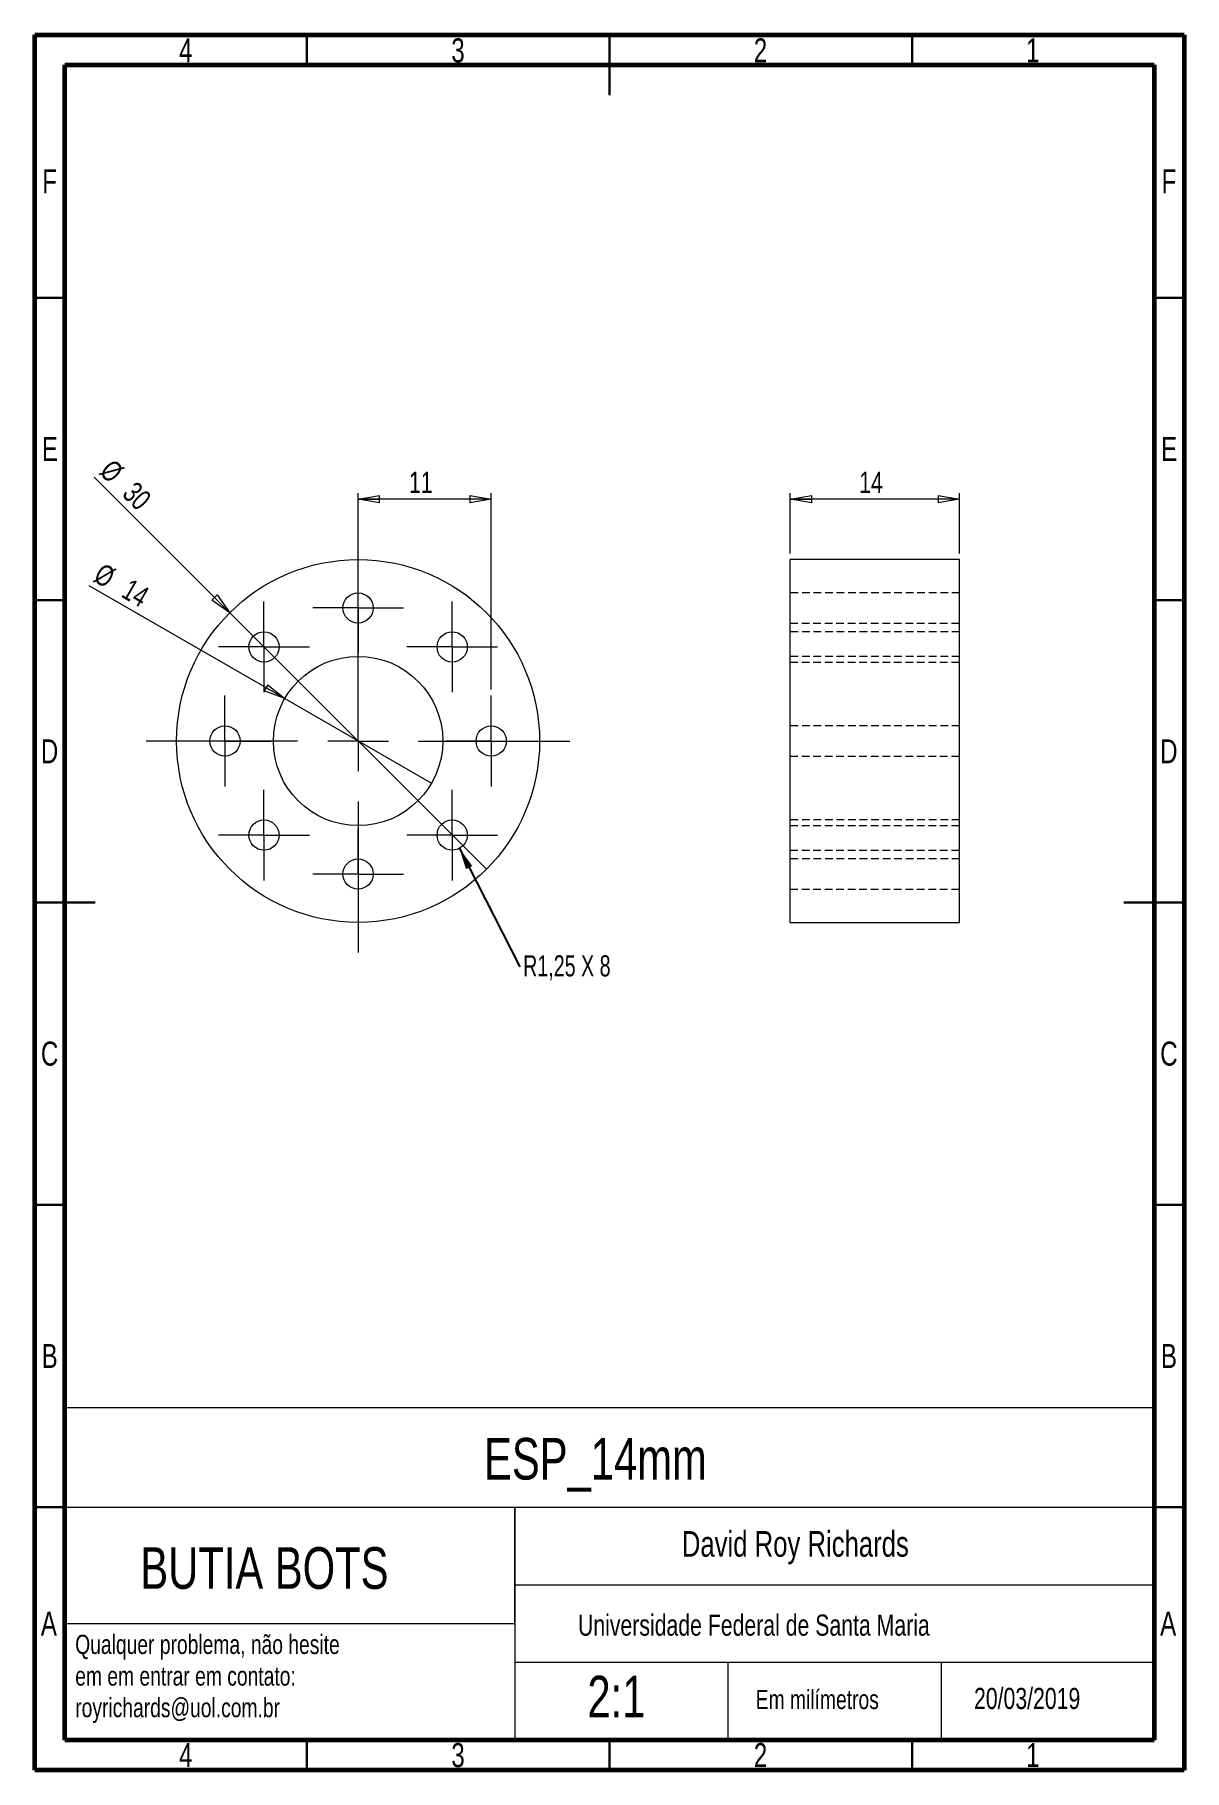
# Model space of a CAD drawing. Header units: millimetres. Extents: x 15 to 205, y 5 to 292.
import ezdxf

# ---------------------------------------------------------------- set-up
doc = ezdxf.new("R2010")
doc.units = ezdxf.units.MM
doc.linetypes.add('HIDDEN', pattern=[1.905, 1.27, -0.635])
doc.styles.add('SLDTEXTSTYLE0', font='TXT', dxfattribs={"width": 0.75})
doc.styles.add('SLDTEXTSTYLE1', font='TXT', dxfattribs={"width": 0.694444})
doc.dimstyles.new('SLDDIMSTYLE0', dxfattribs={"dimtxt": 3.5, "dimasz": 3.556, "dimexe": 0, "dimexo": 0.0625, "dimgap": 0.875, "dimtad": 1, "dimlfac": 0.5, "dimrnd": 1e-09, "dimzin": 12, "dimdsep": 46, "dimtxsty": 'SLDTEXTSTYLE0', "dimblk1": 'NONE', "dimblk2": 'CLOSED', "dimsah": 1, "dimcen": 0, "dimadec": 0, "dimazin": 3, "dimtfac": 1, "dimtmove": 0, "dimatfit": 3, "dimldrblk": 'NONE', "dimfxl": 0, "dimfrac": 2, "dimtolj": 1, "dimtzin": 12, "dimarcsym": 0})
doc.dimstyles.new('SLDDIMSTYLE1', dxfattribs={"dimtxt": 3.5, "dimasz": 3.556, "dimexe": 0, "dimexo": 0.0625, "dimgap": 0.875, "dimtad": 1, "dimlfac": 0.5, "dimrnd": 1e-09, "dimzin": 12, "dimdsep": 46, "dimtxsty": 'SLDTEXTSTYLE0', "dimblk1": 'CLOSED', "dimblk2": 'CLOSED', "dimsah": 1, "dimcen": 0.09, "dimadec": 0, "dimazin": 3, "dimtfac": 1, "dimtofl": 0, "dimtmove": 0, "dimatfit": 3, "dimldrblk": 'CLOSED', "dimfxl": 0, "dimfrac": 2, "dimtolj": 1, "dimtzin": 12, "dimarcsym": 0})
doc.dimstyles.new('SLDDIMSTYLE2', dxfattribs={"dimtxt": 0.18, "dimasz": 3.556, "dimexe": 0, "dimexo": 0.0625, "dimgap": 0, "dimtad": 0, "dimtih": 1, "dimtoh": 1, "dimdec": 0, "dimrnd": 1e-09, "dimzin": 0, "dimdsep": 46, "dimtxsty": 'Standard', "dimsah": 1, "dimcen": 0.09, "dimadec": 0, "dimazin": 0, "dimtfac": 3.556, "dimtdec": 0, "dimtofl": 0, "dimtmove": 0, "dimatfit": 3, "dimfxl": 0, "dimfrac": 2, "dimtolj": 1, "dimtzin": 0, "dimarcsym": 0})

# ---------------------------------------------------------------- blocks, each defined once
blk = doc.blocks.new('SW_NOTE_0')
at = {"color": 0, "linetype": 'Continuous', "lineweight": 0, "char_height": 3.175, "attachment_point": 1, "style": 'SLDTEXTSTYLE0'}
for s, insert in [('Qualquer problema, não hesite', (0, 4.09)), ('em em entrar em contato:', (0, -1.14)), ('royrichards@uol.com.br', (0, -6.37))]:
    blk.add_mtext(s, dxfattribs=dict(at, insert=insert))
blk = doc.blocks.new('_CLOSED')
at = {"color": 0, "linetype": 'ByBlock', "lineweight": -2}
for p, q in [((-1, 0.166667), (0, 0)), ((-1, 0.166667), (-1, -0.166667)), ((0, 0), (-1, -0.166667)), ((0, 0), (-1, 0))]:
    blk.add_line(p, q, dxfattribs=at)
blk = doc.blocks.new('_D')
at = {"color": 7, "linetype": 'Continuous', "lineweight": 0}
for q in [(24.8, 218.85), (89.66, 153.99)]:
    blk.add_line((47.23, 196.42), q, dxfattribs=at)
at = {"color": 7, "linetype": 'Continuous', "lineweight": 0, "xscale": 3.556, "yscale": 3.556, "rotation": 315.0000000000003}
blk.add_blockref('_CLOSED', (47.23, 196.42), dxfattribs=at)
at = {"color": 7, "linetype": 'Continuous', "lineweight": 0, "char_height": 3.5, "attachment_point": 1, "rotation": 315, "style": 'SLDTEXTSTYLE0'}
for s, insert in [('%%c', (27.99, 222.04)), ('30', (31.76, 218.34))]:
    blk.add_mtext(s, dxfattribs=dict(at, insert=insert))
blk = doc.blocks.new('_NONE')
blk = doc.blocks.new('_D_1')
at = {"color": 7, "linetype": 'Continuous', "lineweight": 0}
for q in [(23.99, 200.87), (80.57, 168.21)]:
    blk.add_line((56.32, 182.21), q, dxfattribs=at)
at = {"color": 7, "linetype": 'Continuous', "lineweight": 0, "xscale": 3.556, "yscale": 3.556, "rotation": 330.0000000000005}
blk.add_blockref('_CLOSED', (56.32, 182.21), dxfattribs=at)
at = {"color": 7, "linetype": 'Continuous', "lineweight": 0, "char_height": 3.5, "attachment_point": 1, "rotation": 330, "style": 'SLDTEXTSTYLE0'}
for s, insert in [('%%c', (26.25, 204.77)), ('14', (30.85, 202.18))]:
    blk.add_mtext(s, dxfattribs=dict(at, insert=insert))
blk = doc.blocks.new('_D_2')
at = {"color": 7, "linetype": 'Continuous', "lineweight": 0}
for p, q in [((68.45, 176.21), (68.45, 216.21)), ((90.45, 183.71), (90.45, 216.21)), ((90.45, 215.21), (68.45, 215.21))]:
    blk.add_line(p, q, dxfattribs=at)
at = {"color": 7, "linetype": 'Continuous', "lineweight": 0, "xscale": 3.556, "yscale": 3.556, "rotation": 180.0000000000004}
blk.add_blockref('_CLOSED', (68.45, 215.21), dxfattribs=at)
at = {"color": 7, "linetype": 'Continuous', "lineweight": 0, "xscale": 3.556, "yscale": 3.556}
blk.add_blockref('_CLOSED', (90.45, 215.21), dxfattribs=at)
at = {"color": 7, "linetype": 'Continuous', "lineweight": 0, "insert": (76.86, 219.72), "char_height": 3.5, "attachment_point": 1, "style": 'SLDTEXTSTYLE0'}
blk.add_mtext('11', dxfattribs=at)
blk = doc.blocks.new('SW_NOTE_1')
at = {"color": 0, "linetype": 'Continuous', "lineweight": 0, "insert": (0.55, 1.91), "char_height": 3.5, "attachment_point": 1, "style": 'SLDTEXTSTYLE1'}
blk.add_mtext('R1,25 X 8', dxfattribs=at)
blk = doc.blocks.new('SW_CENTERMARKSYMBOL_0')
at = {"color": 0, "linetype": 'Continuous', "lineweight": 0}
for p, q in [((0, 10), (0, 35)), ((0, 0), (0, 5)), ((-10, 0), (-35, 0)), ((0, 0), (-5, 0)), ((0, 0), (0, -5)), ((0, 0), (5, 0)), ((10, 0), (35, 0)), ((0, -10), (0, -35))]:
    blk.add_line(p, q, dxfattribs=at)
blk = doc.blocks.new('SW_CENTERMARKSYMBOL_1')
at = {"color": 0, "linetype": 'Continuous', "lineweight": 0}
for p, q in [((0, 5), (0, 7.5)), ((0, 0), (0, 5)), ((-5, 0), (-7.5, 0)), ((0, 0), (-5, 0)), ((0, 0), (0, -5)), ((0, 0), (5, 0)), ((5, 0), (7.5, 0)), ((0, -5), (0, -7.5))]:
    blk.add_line(p, q, dxfattribs=at)
blk = doc.blocks.new('SW_CENTERMARKSYMBOL_2')
at = {"color": 0, "linetype": 'Continuous', "lineweight": 0}
for p, q in [((0, 5), (0, 7.5)), ((0, 0), (0, 5)), ((-5, 0), (-7.5, 0)), ((0, 0), (-5, 0)), ((0, 0), (0, -5)), ((0, 0), (5, 0)), ((5, 0), (7.5, 0)), ((0, -5), (0, -7.5))]:
    blk.add_line(p, q, dxfattribs=at)
blk = doc.blocks.new('SW_CENTERMARKSYMBOL_3')
at = {"color": 0, "linetype": 'Continuous', "lineweight": 0}
for p, q in [((0, 5), (0, 7.5)), ((0, 0), (0, 5)), ((-5, 0), (-7.5, 0)), ((0, 0), (-5, 0)), ((0, 0), (0, -5)), ((0, 0), (5, 0)), ((5, 0), (7.5, 0)), ((0, -5), (0, -7.5))]:
    blk.add_line(p, q, dxfattribs=at)
blk = doc.blocks.new('SW_CENTERMARKSYMBOL_4')
at = {"color": 0, "linetype": 'Continuous', "lineweight": 0}
for p, q in [((0, 5), (0, 7.5)), ((0, 0), (0, 5)), ((-5, 0), (-7.5, 0)), ((0, 0), (-5, 0)), ((0, 0), (0, -5)), ((0, 0), (5, 0)), ((5, 0), (7.5, 0)), ((0, -5), (0, -7.5))]:
    blk.add_line(p, q, dxfattribs=at)
blk = doc.blocks.new('SW_CENTERMARKSYMBOL_5')
at = {"color": 0, "linetype": 'Continuous', "lineweight": 0}
for p, q in [((0, 5), (0, 7.5)), ((0, 0), (0, 5)), ((-5, 0), (-7.5, 0)), ((0, 0), (-5, 0)), ((0, 0), (0, -5)), ((0, 0), (5, 0)), ((5, 0), (7.5, 0)), ((0, -5), (0, -7.5))]:
    blk.add_line(p, q, dxfattribs=at)
blk = doc.blocks.new('SW_CENTERMARKSYMBOL_6')
at = {"color": 0, "linetype": 'Continuous', "lineweight": 0}
for p, q in [((0, 5), (0, 7.5)), ((0, 0), (0, 5)), ((-5, 0), (-7.5, 0)), ((0, 0), (-5, 0)), ((0, 0), (0, -5)), ((0, 0), (5, 0)), ((5, 0), (7.5, 0)), ((0, -5), (0, -7.5))]:
    blk.add_line(p, q, dxfattribs=at)
blk = doc.blocks.new('SW_CENTERMARKSYMBOL_7')
at = {"color": 0, "linetype": 'Continuous', "lineweight": 0}
for p, q in [((0, 5), (0, 7.5)), ((0, 0), (0, 5)), ((-5, 0), (-7.5, 0)), ((0, 0), (-5, 0)), ((0, 0), (0, -5)), ((0, 0), (5, 0)), ((5, 0), (7.5, 0)), ((0, -5), (0, -7.5))]:
    blk.add_line(p, q, dxfattribs=at)
blk = doc.blocks.new('SW_CENTERMARKSYMBOL_8')
at = {"color": 0, "linetype": 'Continuous', "lineweight": 0}
for p, q in [((0, 5), (0, 7.5)), ((0, 0), (0, 5)), ((-5, 0), (-7.5, 0)), ((0, 0), (-5, 0)), ((0, 0), (0, -5)), ((0, 0), (5, 0)), ((5, 0), (7.5, 0)), ((0, -5), (0, -7.5))]:
    blk.add_line(p, q, dxfattribs=at)
blk = doc.blocks.new('SW_CENTERMARKSYMBOL_9')
at = {"color": 0, "linetype": 'Continuous', "lineweight": 0}
for p, q in [((0, 10), (0, 35)), ((0, 0), (0, 5)), ((-10, 0), (-35, 0)), ((0, 0), (-5, 0)), ((0, 0), (0, -5)), ((0, 0), (5, 0)), ((10, 0), (35, 0)), ((0, -10), (0, -35))]:
    blk.add_line(p, q, dxfattribs=at)
blk = doc.blocks.new('SW_CENTERMARKSYMBOL_10')
at = {"color": 0, "linetype": 'Continuous', "lineweight": 0}
for p, q in [((0, 5), (0, 7.5)), ((0, 0), (0, 5)), ((-5, 0), (-7.5, 0)), ((0, 0), (-5, 0)), ((0, 0), (0, -5)), ((0, 0), (5, 0)), ((5, 0), (7.5, 0)), ((0, -5), (0, -7.5))]:
    blk.add_line(p, q, dxfattribs=at)
blk = doc.blocks.new('SW_CENTERMARKSYMBOL_11')
at = {"color": 0, "linetype": 'Continuous', "lineweight": 0}
for p, q in [((0, 5), (0, 7.5)), ((0, 0), (0, 5)), ((-5, 0), (-7.5, 0)), ((0, 0), (-5, 0)), ((0, 0), (0, -5)), ((0, 0), (5, 0)), ((5, 0), (7.5, 0)), ((0, -5), (0, -7.5))]:
    blk.add_line(p, q, dxfattribs=at)
blk = doc.blocks.new('SW_CENTERMARKSYMBOL_12')
at = {"color": 0, "linetype": 'Continuous', "lineweight": 0}
for p, q in [((0, 5), (0, 7.5)), ((0, 0), (0, 5)), ((-5, 0), (-7.5, 0)), ((0, 0), (-5, 0)), ((0, 0), (0, -5)), ((0, 0), (5, 0)), ((5, 0), (7.5, 0)), ((0, -5), (0, -7.5))]:
    blk.add_line(p, q, dxfattribs=at)
blk = doc.blocks.new('SW_CENTERMARKSYMBOL_13')
at = {"color": 0, "linetype": 'Continuous', "lineweight": 0}
for p, q in [((0, 5), (0, 7.5)), ((0, 0), (0, 5)), ((-5, 0), (-7.5, 0)), ((0, 0), (-5, 0)), ((0, 0), (0, -5)), ((0, 0), (5, 0)), ((5, 0), (7.5, 0)), ((0, -5), (0, -7.5))]:
    blk.add_line(p, q, dxfattribs=at)
blk = doc.blocks.new('SW_CENTERMARKSYMBOL_14')
at = {"color": 0, "linetype": 'Continuous', "lineweight": 0}
for p, q in [((0, 5), (0, 7.5)), ((0, 0), (0, 5)), ((-5, 0), (-7.5, 0)), ((0, 0), (-5, 0)), ((0, 0), (0, -5)), ((0, 0), (5, 0)), ((5, 0), (7.5, 0)), ((0, -5), (0, -7.5))]:
    blk.add_line(p, q, dxfattribs=at)
blk = doc.blocks.new('SW_CENTERMARKSYMBOL_15')
at = {"color": 0, "linetype": 'Continuous', "lineweight": 0}
for p, q in [((0, 5), (0, 7.5)), ((0, 0), (0, 5)), ((-5, 0), (-7.5, 0)), ((0, 0), (-5, 0)), ((0, 0), (0, -5)), ((0, 0), (5, 0)), ((5, 0), (7.5, 0)), ((0, -5), (0, -7.5))]:
    blk.add_line(p, q, dxfattribs=at)
blk = doc.blocks.new('SW_CENTERMARKSYMBOL_16')
at = {"color": 0, "linetype": 'Continuous', "lineweight": 0}
for p, q in [((0, 5), (0, 7.5)), ((0, 0), (0, 5)), ((-5, 0), (-7.5, 0)), ((0, 0), (-5, 0)), ((0, 0), (0, -5)), ((0, 0), (5, 0)), ((5, 0), (7.5, 0)), ((0, -5), (0, -7.5))]:
    blk.add_line(p, q, dxfattribs=at)
blk = doc.blocks.new('SW_CENTERMARKSYMBOL_17')
at = {"color": 0, "linetype": 'Continuous', "lineweight": 0}
for p, q in [((0, 5), (0, 7.5)), ((0, 0), (0, 5)), ((-5, 0), (-7.5, 0)), ((0, 0), (-5, 0)), ((0, 0), (0, -5)), ((0, 0), (5, 0)), ((5, 0), (7.5, 0)), ((0, -5), (0, -7.5))]:
    blk.add_line(p, q, dxfattribs=at)
blk = doc.blocks.new('_D_3')
at = {"color": 7, "linetype": 'Continuous', "lineweight": 0}
for p, q in [((139.86, 206.21), (139.86, 216.21)), ((167.86, 206.21), (167.86, 216.21)), ((167.86, 215.21), (139.86, 215.21))]:
    blk.add_line(p, q, dxfattribs=at)
at = {"color": 7, "linetype": 'Continuous', "lineweight": 0, "xscale": 3.556, "yscale": 3.556, "rotation": 180.0000000000004}
blk.add_blockref('_CLOSED', (139.86, 215.21), dxfattribs=at)
at = {"color": 7, "linetype": 'Continuous', "lineweight": 0, "xscale": 3.556, "yscale": 3.556}
blk.add_blockref('_CLOSED', (167.86, 215.21), dxfattribs=at)
at = {"color": 7, "linetype": 'Continuous', "lineweight": 0, "insert": (151.27, 219.72), "char_height": 3.5, "attachment_point": 1, "style": 'SLDTEXTSTYLE0'}
blk.add_mtext('14', dxfattribs=at)

msp = doc.modelspace()

# ---------------------------------------------------------------- linework, layer by layer
at = {"color": 7, "linetype": 'Continuous', "lineweight": 60}
for p, q in [((15, 5), (15, 292)), ((15, 292), (205, 292)), ((205, 292), (205, 5)), ((20, 10), (20, 287)), ((20, 287), (200, 287)), ((200, 287), (200, 10)), ((200, 10), (20, 10)), ((205, 5), (15, 5))]:
    msp.add_line(p, q, dxfattribs=at)
at = {"color": 7, "linetype": 'Continuous', "lineweight": 30}
for p, q in [((60, 287), (60, 292)), ((110, 292), (110, 282)), ((110, 287), (110, 292)), ((160, 287), (160, 292)), ((20, 248.5), (15, 248.5)), ((200, 248.5), (205, 248.5)), ((20, 198.5), (15, 198.5)), ((200, 198.5), (205, 198.5)), ((15, 148.5), (25, 148.5)), ((20, 148.5), (15, 148.5)), ((205, 148.5), (195, 148.5)), ((200, 148.5), (205, 148.5)), ((20, 98.5), (15, 98.5)), ((200, 98.5), (205, 98.5)), ((20, 48.5), (15, 48.5)), ((200, 48.5), (205, 48.5)), ((60, 10), (60, 5)), ((110, 10), (110, 5)), ((160, 10), (160, 5))]:
    msp.add_line(p, q, dxfattribs=at)
at = {"color": 7, "linetype": 'Continuous', "lineweight": 15}
for p, q in [((167.857, 205.206), (139.857, 205.206)), ((139.857, 175.206), (139.857, 205.206)), ((167.857, 175.206), (167.857, 205.206)), ((139.857, 145.206), (139.857, 175.206)), ((167.857, 145.206), (167.857, 175.206)), ((139.857, 145.206), (167.857, 145.206))]:
    msp.add_line(p, q, dxfattribs=at)
at = {"color": 7, "linetype": 'HIDDEN', "lineweight": 0}
for p, q in [((167.857, 199.706), (139.857, 199.706)), ((139.857, 194.706), (167.857, 194.706)), ((167.857, 193.262), (139.857, 193.262)), ((167.857, 189.206), (139.857, 189.206)), ((139.857, 188.262), (167.857, 188.262)), ((167.857, 177.706), (139.857, 177.706)), ((139.857, 172.706), (167.857, 172.706)), ((167.857, 162.149), (139.857, 162.149)), ((139.857, 161.206), (167.857, 161.206)), ((139.857, 157.149), (167.857, 157.149)), ((167.857, 155.706), (139.857, 155.706)), ((139.857, 150.706), (167.857, 150.706))]:
    msp.add_line(p, q, dxfattribs=at)
at = {"color": 7, "linetype": 'Continuous', "lineweight": 0}
for p, q in [((20, 65), (200, 65)), ((20, 48.5), (200, 48.5)), ((94.374, 29.25), (94.374, 48.5)), ((94.374, 48.5), (94.374, 10)), ((200, 48.5), (200.442, 48.669)), ((94.374, 35.667), (200, 35.667)), ((200, 35.667), (200, 22.837)), ((20, 29.25), (94.374, 29.25)), ((200, 22.837), (94.374, 22.837)), ((129.584, 22.837), (129.584, 10)), ((164.794, 22.837), (164.794, 10))]:
    msp.add_line(p, q, dxfattribs=at)
at = {"color": 7, "linetype": 'Continuous', "lineweight": 15}
for centre, radius in [((68.446, 175.206), 30), ((68.446, 197.206), 2.5), ((52.889, 190.762), 2.5), ((84.002, 190.762), 2.5), ((68.446, 175.206), 14), ((46.446, 175.206), 2.5), ((90.446, 175.206), 2.5), ((52.889, 159.649), 2.5), ((84.002, 159.649), 2.5), ((68.446, 153.206), 2.5)]:
    msp.add_circle(centre, radius, dxfattribs=at)

# ---------------------------------------------------------------- block references
at = {"color": 7, "linetype": 'Continuous', "lineweight": 0}
for name, p in [('SW_CENTERMARKSYMBOL_0', (68.446, 175.206)), ('SW_CENTERMARKSYMBOL_9', (68.446, 175.206)), ('SW_CENTERMARKSYMBOL_1', (68.446, 197.206)), ('SW_CENTERMARKSYMBOL_10', (68.446, 197.206)), ('SW_CENTERMARKSYMBOL_8', (52.889, 190.762)), ('SW_CENTERMARKSYMBOL_17', (52.889, 190.762)), ('SW_CENTERMARKSYMBOL_2', (84.002, 190.762)), ('SW_CENTERMARKSYMBOL_11', (84.002, 190.762)), ('SW_CENTERMARKSYMBOL_7', (46.446, 175.206)), ('SW_CENTERMARKSYMBOL_16', (46.446, 175.206)), ('SW_CENTERMARKSYMBOL_3', (90.446, 175.206)), ('SW_CENTERMARKSYMBOL_12', (90.446, 175.206)), ('SW_CENTERMARKSYMBOL_6', (52.889, 159.649)), ('SW_CENTERMARKSYMBOL_15', (52.889, 159.649)), ('SW_CENTERMARKSYMBOL_4', (84.002, 159.649)), ('SW_CENTERMARKSYMBOL_13', (84.002, 159.649)), ('SW_CENTERMARKSYMBOL_5', (68.446, 153.206)), ('SW_CENTERMARKSYMBOL_14', (68.446, 153.206)), ('SW_NOTE_1', (95.173, 137.865)), ('SW_NOTE_0', (21.693, 23.318))]:
    msp.add_blockref(name, p, dxfattribs=at)

# ---------------------------------------------------------------- texts
at = {"color": 7, "linetype": 'Continuous', "lineweight": 0, "style": 'SLDTEXTSTYLE0'}
for s, insert, char_height, attachment_point in [('4', (39.96, 291.401), 3.969, 2), ('3', (84.96, 291.401), 3.969, 2), ('2', (134.96, 291.401), 3.969, 2), ('1', (179.96, 291.401), 3.969, 2), ('F', (17.458, 269.747), 3.969, 2), ('F', (202.458, 269.747), 3.969, 2), ('E', (17.508, 225.497), 3.969, 2), ('E', (202.508, 225.497), 3.969, 2), ('D', (17.453, 175.497), 3.969, 2), ('D', (202.453, 175.497), 3.969, 2), ('C', (17.459, 125.497), 3.969, 2), ('C', (202.459, 125.497), 3.969, 2), ('B', (17.471, 75.497), 3.969, 2), ('B', (202.471, 75.497), 3.969, 2), ('ESP_14mm', (89.266, 59.953), 6.8792, 1), ('David Roy Richards', (121.956, 44.556), 4.23333, 1), ('BUTIA BOTS', (52.963, 41.886), 6.8792, 2), ('A', (17.34, 31.247), 3.969, 2), ('Universidade Federal de Santa Maria', (104.789, 30.759), 3.5, 1), ('A', (202.34, 31.247), 3.969, 2), ('2:1', (106.349, 20.628), 6.8792, 1), ('Em milímetros', (134.173, 18.3), 3.175, 1), ('20/03/2019', (170.246, 18.628), 3.5, 1), ('4', (39.96, 9.497), 3.969, 2), ('3', (84.96, 9.497), 3.969, 2), ('2', (134.96, 9.497), 3.969, 2), ('1', (179.96, 9.497), 3.969, 2)]:
    msp.add_mtext(s, dxfattribs=dict(at, insert=insert, char_height=char_height, attachment_point=attachment_point))

# ---------------------------------------------------------------- dimensions: what is measured, and where the dimension line sits
at = {"color": 7, "linetype": 'Continuous', "lineweight": 0}
for p1, p2, picture, middle in [((89.659, 153.993), (47.232, 196.419), '_D', (28.446, 215.206)), ((80.57, 168.206), (56.321, 182.206), '_D_1', (28.446, 198.3))]:
    dim = msp.add_diameter_dim_2p(p1=p1, p2=p2, dimstyle='SLDDIMSTYLE0', dxfattribs=at)
    dim.commit()
    dim.dimension.update_dxf_attribs({"geometry": picture, "text_midpoint": middle, "dimtype": 163})
for base, p1, p2, picture, middle in [((68.446, 215.206), (90.446, 182.706), (68.446, 175.206), '_D_2', (79.446, 215.206)), ((139.857, 215.206), (167.857, 205.206), (139.857, 205.206), '_D_3', (153.857, 215.206))]:
    dim = msp.add_linear_dim(base=base, p1=p1, p2=p2, dimstyle='SLDDIMSTYLE1', dxfattribs=at)
    dim.commit()
    dim.dimension.update_dxf_attribs({"geometry": picture, "text_midpoint": middle, "dimtype": 160})

# ---------------------------------------------------------------- leaders
msp.add_leader([(85.185, 157.447), (95.173, 137.865)], dimstyle='SLDDIMSTYLE2', dxfattribs=at)

doc.saveas('drawing.dxf')
